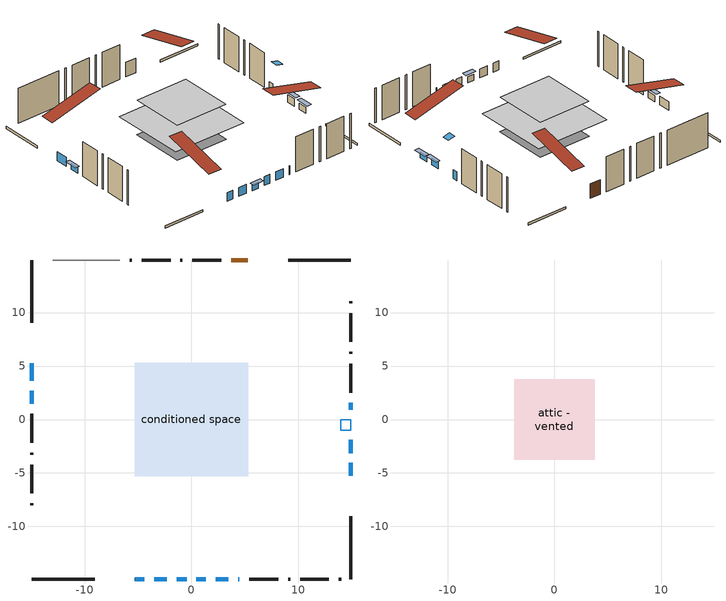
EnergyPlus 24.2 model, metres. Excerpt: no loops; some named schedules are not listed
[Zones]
conditioned space
 floor outside (Floor1 construction): -0.77,-0.77 -0.77,0.77 0.77,0.77 0.77,-0.77 z0
 floor adiabatic (AdiabaticFloorConstruction): -5.3,-5.3 -5.3,5.3 5.3,5.3 5.3,-5.3 z2.44
 floor foundation (Slab1 construction): -3.79,-3.79 -3.79,3.79 3.79,3.79 3.79,-3.79 z0
 wall outside (RimJoist1 construction): 14.91,14.91 9.05,14.91 / -14.91,-14.91 -9.05,-14.91 / -14.91,14.91 -14.91,9.05 / 14.91,-14.91 14.91,-9.05 z0:0.3
 wall outside (AdiabaticWallConstruction 1): 5.28,14.91 3.73,14.91 z0:2.03
 wall outside (AdiabaticWallConstruction): 14.91,-5.28 14.91,-4.06 / -1.38,-14.91 -0.46,-14.91 / -14.91,2.7 -14.91,1.47 z0:0.86; 14.91,-3.13 14.91,-1.91 z0:1.02; -5.28,-14.91 -4.4,-14.91 / -3.48,-14.91 -2.31,-14.91 / -14.91,5.28 -14.91,3.62 / 0.46,-14.91 1.34,-14.91 / 2.27,-14.91 3.44,-14.91 / 4.36,-14.91 4.48,-14.91 / 14.91,0.91 14.91,1.56 z0:1.22
 wall outside (Wall1 construction): 2.8,14.91 0.08,14.91 / 5.41,-14.91 8.13,-14.91 / -14.91,0.55 -14.91,-2.17 / 14.91,2.49 14.91,5.2 z0:4.88
 wall outside (Wall2 construction): -0.85,14.91 -1.03,14.91 / 9.06,-14.91 9.24,-14.91 / -14.91,-3.1 -14.91,-3.29 / 14.91,6.13 14.91,6.32 z0:4.88
 wall outside (Wall4 construction): -1.96,14.91 -4.64,14.91 / 10.17,-14.91 12.85,-14.91 / -14.91,-4.22 -14.91,-6.9 / 14.91,7.25 14.91,9.93 z0:4.88
 wall outside (Wall5 construction): -5.57,14.91 -5.77,14.91 / 13.78,-14.91 13.98,-14.91 / -14.91,-7.83 -14.91,-8.03 / 14.91,10.86 14.91,11.06 z0:4.88
 wall adiabatic (Wall6 construction): -6.7,14.91 -12.99,14.91 z0:4.88
 window (WindowConstruction): 14.91,-5.28 14.91,-4.06 z0:0.86
 window (WindowConstruction 6): 14.91,-3.13 14.91,-1.91 z0:1.01
 window (WindowConstruction 7): -5.28,-14.91 -4.4,-14.91 z0:1.22
 window (WindowConstruction 8): -3.48,-14.91 -2.31,-14.91 z0:1.22
 window (WindowConstruction 9): -14.91,5.28 -14.91,3.62 z0:1.22
 window (WindowConstruction 1): -1.38,-14.91 -0.46,-14.91 z0:0.86
 window (WindowConstruction 2): 0.46,-14.91 1.34,-14.91 z0:1.22
 window (WindowConstruction 3): 2.27,-14.91 3.44,-14.91 z0:1.22
 window (WindowConstruction 4): -14.91,2.69 -14.91,1.48 z0:0.86
 window (WindowConstruction 10): 4.37,-14.91 4.48,-14.91 z0:1.22
 window (WindowConstruction 5): 14.91,0.91 14.91,1.56 z0:1.22
 door (Door): 5.28,14.91 3.73,14.91 z0:2.03
 ceiling adiabatic (AdiabaticFloorConstruction): 5.3,-5.3 5.3,5.3 -5.3,5.3 -5.3,-5.3 z2.44
 roof outside (AdiabaticRoofConstruction): 14.91,-0.02,4.88 13.97,-0.02,5.11 13.97,-0.99,5.11 14.91,-0.99,4.88
 skylight (SkylightConstruction): 14.91,-0.02,4.88 13.98,-0.02,5.11 13.98,-0.98,5.11 14.91,-0.98,4.88
attic - vented
 floor to conditioned space (Floor2 construction Reversed): -3.76,-3.76 -3.76,3.76 3.76,3.76 3.76,-3.76 z4.88
 roof outside (Roof1 construction): 6.21,14.91,4.88 6.21,7.5,6.73 8.12,7.5,6.73 8.12,14.91,4.88; -6.21,-14.91,4.88 -6.21,-7.5,6.73 -8.12,-7.5,6.73 -8.12,-14.91,4.88; -14.91,6.21,4.88 -7.5,6.21,6.73 -7.5,8.12,6.73 -14.91,8.12,4.88; 14.91,-6.21,4.88 7.5,-6.21,6.73 7.5,-8.12,6.73 14.91,-8.12,4.88
shading: 14.91,-3.76 14.91,-5.58 15.52,-5.58 15.52,-3.76 z1.16; 14.91,-1.61 14.91,-3.43 15.52,-3.43 15.52,-1.61 z1.31; -0.17,-14.91 -1.68,-14.91 -1.68,-15.52 -0.17,-15.52 z1.16; -14.91,1.18 -14.91,2.99 -15.52,2.99 -15.52,1.18 z1.16
[Building]
Building 1: Terrain=Suburbs
[Site:Location]
Vancouver Intl AP_BC: Latitude {deg}=49.19; Longitude {deg}=-123.18; Time Zone {hr}=-8; Elevation {m}=4; Keep Site Location Information=Yes
[Site:GroundTemperature:Shallow]
8.06451, 6.96315, 6.87495, 7.3976, 9.49575, 11.5841, 13.3946, 14.5416, 14.639, 13.7062, 11.9418, 9.91751
[Site:WaterMainsTemperature]
Calculation Method=Schedule; Temperature Schedule=mains temperature schedule
[Material] Roughness=Rough; Thermal Absorptance=0.9
Name | Thickness {m} | Conductivity {W/m-K} | Density {kg/m3} | Specific Heat {J/kg-K} | Solar Absorptance | Visible Absorptance
asphalt or fiberglass shingles | 0.00635 | 0.162714 | 1121.4 | 1465.45 | 0.4 | 0.4
asphalt or fiberglass shingles 1 | 0.00635 | 0.162714 | 1121.4 | 1465.45 | 0.7 | 0.7
ceiling stud and cavity | 0.1397 | 0.112058 | 65.682 | 1177.47 | 0.7 | 0.7
concrete 4.0 in. | 0.1016 | 1.803125 | 2242.8 | 837.4 | 0.7 | 0.7
door material | 0.04445 | 0.0451087 | 512.64 | 1214.23 | 0.7 | 0.7
floor covering | 0.0127 | 0.0433444 | 54.468 | 1339.84 | 0.6 | 0.6
floor rigid ins | 0.051816 | 0.029427 | 32.04 | 1214.23 | 0.7 | 0.7
floor rigid ins 1; roof rigid ins; wall rigid ins | 0.512978 | 0.029427 | 32.04 | 1214.23 | 0.7 | 0.7
floor stud and cavity | 0.1397 | 0.35706 | 92.3553 | 1139.71 | 0.7 | 0.7
floor stud and cavity 1 | 0.1397 | 1.75129 | 37.0049 | 1207.88 | 0.7 | 0.7
furniture material conditioned space 1 | 0.1524 | 0.115458 | 640.8 | 1214.23 | 0.6 | 0.6
gypsum board | 0.0127 | 0.160291 | 801 | 837.4 | 0.6 | 0.6
osb sheathing 0.5 in. | 0.0127 | 0.115458 | 512.64 | 1214.23 | 0.7 | 0.7
osb sheathing 0.5 in. 1 | 0.0127 | 0.115458 | 512.64 | 1214.23 | 0.4 | 0.4
osb sheathing 0.75 in. | 0.01905 | 0.115458 | 512.64 | 1214.23 | 0.7 | 0.7
osb sheathing 2.0 in. | 0.0508 | 0.115458 | 512.64 | 1214.23 | 0.7 | 0.7
rim joist stud and cavity | 0.0508 | 0.0292721 | 125.044 | 1163.47 | 0.6 | 0.6
roof stud and cavity | 0.18415 | 1.78684 | 37.0049 | 1207.88 | 0.6 | 0.6
wall stud and cavity | 0.1397 | 0.0952443 | 139.0536 | 1170.24 | 0.7 | 0.7
wall stud and cavity 1 | 0.1397 | 0.144779 | 139.0536 | 1170.24 | 0.7 | 0.7
wall stud and cavity 2 | 0.1397 | 0.0966364 | 139.0536 | 1170.24 | 0.7 | 0.7
wall stud and cavity 3 | 0.1397 | 0.121499 | 139.0536 | 1170.24 | 0.7 | 0.7
wall stud and cavity 4 | 0.1397 | 0.0868467 | 139.0536 | 1170.24 | 0.7 | 0.7
wall stud and cavity 5 | 0.0889 | 0.380278 | 52.3479 | 1209.89 | 0.7 | 0.7
wall stud and cavity 6 | 0.0889 | 0.391764 | 83.0341 | 1211.67 | 0.7 | 0.7
wood siding | 0.0254 | 0.102417 | 544.68 | 1172.36 | 0.4 | 0.4
wood siding 1; wood siding 2; wood siding 3 | 0.0254 | 0.102417 | 544.68 | 1172.36 | 0.7 | 0.7
[WindowMaterial:SimpleGlazingSystem]
Name | U-Factor {W/m2-K} | Solar Heat Gain Coefficient
SkylightMaterial | 5.25741 | 0.7395
WindowMaterial | 4.690028 | 0.65
WindowMaterial 1 | 4.999479 | 0.64
WindowMaterial 2 | 5.17039 | 0.63
WindowMaterial 3 | 3.68729 | 0.69
WindowMaterial 4 | 5.36741 | 0.61
WindowMaterial 5 | 4.56625 | 0.66
WindowMaterial 6 | 4.295407 | 0.65
WindowMaterial 7 | 3.06726 | 0.47
[Construction]
AdiabaticFloorConstruction: floor stud and cavity 1, floor rigid ins 1, osb sheathing 0.75 in., floor covering
AdiabaticRoofConstruction: asphalt or fiberglass shingles 1, roof rigid ins, osb sheathing 0.75 in., roof stud and cavity
AdiabaticWallConstruction: wood siding 2, wall rigid ins, wall stud and cavity 5, gypsum board
AdiabaticWallConstruction 1: wood siding 3, wall rigid ins, wall stud and cavity 5, gypsum board
Door: door material
Floor1 construction: floor stud and cavity, floor rigid ins, osb sheathing 0.75 in., floor covering
Floor2 construction Reversed: gypsum board, ceiling stud and cavity
furniture construction conditioned space 1: furniture material conditioned space 1
PartitionWallConstruction: gypsum board, wall stud and cavity 6, gypsum board
RimJoist1 construction: wood siding 1, osb sheathing 2.0 in., rim joist stud and cavity
Roof1 construction: asphalt or fiberglass shingles
SkylightConstruction: SkylightMaterial
Slab1 construction: concrete 4.0 in.
Wall1 construction: wood siding, osb sheathing 0.5 in., wall stud and cavity, gypsum board
Wall2 construction: wood siding, osb sheathing 0.5 in., wall stud and cavity 1, gypsum board
Wall4 construction: wood siding, osb sheathing 0.5 in., wall stud and cavity 2, gypsum board
Wall5 construction: wood siding, osb sheathing 0.5 in., wall stud and cavity 3, gypsum board
Wall6 construction: osb sheathing 0.5 in. 1, wall stud and cavity 4, gypsum board
WindowConstruction; WindowConstruction 4: WindowMaterial
WindowConstruction 1: WindowMaterial 1
WindowConstruction 10: WindowMaterial 7
WindowConstruction 2; WindowConstruction 7: WindowMaterial 2
WindowConstruction 3; WindowConstruction 8: WindowMaterial 3
WindowConstruction 5: WindowMaterial 4
WindowConstruction 6: WindowMaterial 5
WindowConstruction 9: WindowMaterial 6
[Zone] Multiplier=1; Part of Total Floor Area=Yes
Name | Volume {m3}
attic - vented | 17.6157
conditioned space | 295.4
[Space]
Name | Zone | Volume {m3}
attic - vented 1 | attic - vented | 17.6157
conditioned space 1 | conditioned space | 295.4
[ZoneInfiltration:EffectiveLeakageArea]
infil attic - vented 1: Zone or Space=attic - vented 1; Schedule=Always On Discrete; Effective Air Leakage Area {cm2}=2340.04; Stack Coefficient=0.000128798; Wind Coefficient=7.66786e-06
[ZoneMixing]
whole house fan mix: Zone or Space=attic - vented; Schedule=Always On Continuous; Design Flow Rate Calculation Method=Flow/Zone; Design Flow Rate {m3/s}=0; Source Zone or Space=conditioned space
[SurfaceProperty:ExposedFoundationPerimeter]
Slab1: Exposed Perimeter Calculation Method=TotalExposedPerimeter; Total Exposed Perimeter {m}=25.451
[InternalMass] Zone or ZoneList=conditioned space; Space or SpaceList=conditioned space 1
Name | Construction | Surface Area {m2}
furniture mass conditioned space 1 | furniture construction conditioned space 1 | 68.8999
partition wall mass | PartitionWallConstruction | 172.25
[Lights]
interior lighting: Zone or ZoneList or Space or SpaceList=conditioned space 1; Schedule=interior lighting schedule; Design Level Calculation Method=LightingLevel; Lighting Level {W}=343.2; Return Air Fraction=0; Fraction Radiant=0.6; Fraction Visible=0.2; Fraction Replaceable=1
[People]
occupants: Zone or ZoneList or Space or SpaceList=conditioned space 1; Number of People Schedule=occupants schedule; Number of People Calculation Method=People; Number of People=3; Fraction Radiant=0.314171; Sensible Heat Fraction=0.56303; Activity Level Schedule=occupants activity schedule; Carbon Dioxide Generation Rate {m3/s-W}=0; Enable ASHRAE 55 Comfort Warnings=No; Mean Radiant Temperature Calculation Type=EnclosureAveraged
[ElectricEquipment] Zone or ZoneList or Space or SpaceList=conditioned space 1; Design Level Calculation Method=EquipmentLevel
Name | Schedule | Design Level {W} | Fraction Latent | Fraction Radiant | Fraction Lost
clothes dryer | clothes dryer schedule | 140.772 | 0.015 | 0.081 | 0.85
clothes washer | clothes washer schedule | 32.1985 | 0.03 | 0.162 | 0.7
cooking range | cooking range schedule | 208.969 | 0.08 | 0.432 | 0.2
dishwasher | dishwasher schedule | 66.8632 | 0.3 | 0.18 | 0.4
fridge | fridge schedule | 72.9452 | 0 | 0.6 | 0
mech vent bath fan 0 | mech vent bath fan 0 schedule | 25.1 | 0 | 0 | 1
mech vent bath fan 1 | mech vent bath fan 1 schedule | 25.1 | 0 | 0 | 1
mech vent house fan | mech vent house fan schedule | 0 | 0 | 0 | 1
mech vent house fan cfis | mech vent house fan cfis schedule | 0 | 0 | 0 | 0
mech vent range fan 0 | mech vent range fan 0 schedule | 57 | 0 | 0 | 1
misc plug loads | misc plug loads schedule | 494.7 | 0.045 | 0.513 | 0.1
whole house fan | Always On Discrete | 0 | 0 | 0 | 1
[OtherEquipment] Zone or ZoneList or Space or SpaceList=conditioned space 1; Design Level Calculation Method=EquipmentLevel
Name | Fuel Type | Schedule | Design Level {W} | Fraction Latent | Fraction Radiant | Fraction Lost
clothes dryer 1 | Electricity | clothes dryer schedule | 0 | 0.015 | 0.081 | 0.85
cooking range 1 | Electricity | cooking range schedule | 0 | 0.08 | 0.432 | 0.2
general water use latent | None | general water use schedule | 59.3978 | 1 | 0 | 0
general water use sensible | None | general water use schedule | -58.539 | 0 | 0.6 | 0
mech vent house fan latent load | None | Always On Discrete | 0 | 1 | 0 | 0
mech vent house fan sensible load | None | Always On Discrete | 0 | 0 | 0 | 0
water heater energy adjustment1 | NaturalGas | Always On Discrete | 0.01 | 0 | 0 | 1
[ZoneInfiltration:DesignFlowRate] Zone or ZoneList or Space or SpaceList=conditioned space 1; Schedule=Always On Discrete; Design Flow Rate Calculation Method=Flow/Zone; Design Flow Rate {m3/s}=0
infil flow; natural vent flow; whole house fan flow
[Foundation:Kiva]
Foundation Kiva 1: Initial Indoor Air Temperature {C}=18; Wall Height Above Grade {m}=0.1016; Wall Depth Below Slab {m}=0.2032
[Foundation:Kiva:Settings]
Soil Conductivity {W/m-K}=0.849921; Soil Density {kg/m3}=1842.3; Soil Specific Heat {J/kg-K}=418.7; Ground Solar Absorptivity=0.9; Ground Thermal Absorptivity=0.9; Ground Surface Roughness {m}=0.03; Far-Field Width {m}=40; Deep-Ground Boundary Condition=ZeroFlux; Deep-Ground Depth {m}=40; Minimum Cell Dimension {m}=0.2; Maximum Cell Growth Coefficient=3; Simulation Timestep=Timestep
[Exterior:Lights]
exterior lighting: Schedule=exterior lighting schedule; Design Level {W}=75.6
[EnergyManagementSystem:GlobalVariable]
infil_program_Qfan
infil_program_Qinf
natural_vent_program_Qnv
natural_vent_program_Qwhf
[EnergyManagementSystem:Sensor]
Name | Output:Variable or Output:Meter Index Key | Output:Variable or Output:Meter
airflow_gain | infil flow | Infiltration Sensible Heat Gain Energy
airflow_gain_1 | natural vent flow | Infiltration Sensible Heat Gain Energy
airflow_gain_2 | whole house fan flow | Infiltration Sensible Heat Gain Energy
airflow_loss | infil flow | Infiltration Sensible Heat Loss Energy
airflow_loss_1 | natural vent flow | Infiltration Sensible Heat Loss Energy
airflow_loss_2 | whole house fan flow | Infiltration Sensible Heat Loss Energy
clg_load_cond |  | Cooling:EnergyTransfer:Zone:CONDITIONED SPACE
clg_sp_s; clg_sp_s_1 | cooling setpoint | Schedule Value
clothes_dryer_exhaust_0_sch_s | clothes dryer exhaust 0 schedule | Schedule Value
cool_season | cooling season schedule | Schedule Value
htg_load_cond |  | Heating:EnergyTransfer:Zone:CONDITIONED SPACE
htg_sp_s; htg_sp_s_1 | heating setpoint | Schedule Value
ig_ee_conv | clothes dryer | Electric Equipment Convective Heating Energy
ig_ee_conv_2 | cooking range | Electric Equipment Convective Heating Energy
ig_ee_conv_4 | fridge | Electric Equipment Convective Heating Energy
ig_ee_conv_5 | misc plug loads | Electric Equipment Convective Heating Energy
ig_ee_conv_6 | whole house fan | Electric Equipment Convective Heating Energy
ig_ee_rad | clothes dryer | Electric Equipment Radiant Heating Energy
ig_ee_rad_2 | cooking range | Electric Equipment Radiant Heating Energy
ig_ee_rad_4 | fridge | Electric Equipment Radiant Heating Energy
ig_ee_rad_5 | misc plug loads | Electric Equipment Radiant Heating Energy
ig_ee_rad_6 | whole house fan | Electric Equipment Radiant Heating Energy
ig_lgt_conv | interior lighting | Lights Convective Heating Energy
ig_lgt_rad | interior lighting | Lights Radiant Heating Energy
ig_lgt_vis | interior lighting | Lights Visible Radiation Heating Energy
ig_oe_conv | clothes dryer 1 | Other Equipment Convective Heating Energy
ig_oe_conv_1 | cooking range 1 | Other Equipment Convective Heating Energy
ig_oe_conv_2 | general water use latent | Other Equipment Convective Heating Energy
ig_oe_conv_3 | general water use sensible | Other Equipment Convective Heating Energy
ig_oe_conv_4 | water heater energy adjustment1 | Other Equipment Convective Heating Energy
ig_oe_rad | clothes dryer 1 | Other Equipment Radiant Heating Energy
ig_oe_rad_1 | cooking range 1 | Other Equipment Radiant Heating Energy
ig_oe_rad_2 | general water use latent | Other Equipment Radiant Heating Energy
ig_oe_rad_3 | general water use sensible | Other Equipment Radiant Heating Energy
ig_oe_rad_4 | water heater energy adjustment1 | Other Equipment Radiant Heating Energy
ig_ppl_conv | occupants | People Convective Heating Energy
ig_ppl_rad | occupants | People Radiant Heating Energy
im_conv | furniture mass conditioned space 1 | Surface Inside Face Convection Heat Gain Energy
im_conv_1 | partition wall mass | Surface Inside Face Convection Heat Gain Energy
im_ig | furniture mass conditioned space 1 | Surface Inside Face Internal Gains Radiation Heat Gain Energy
im_ig_1 | partition wall mass | Surface Inside Face Internal Gains Radiation Heat Gain Energy
im_lgt | furniture mass conditioned space 1 | Surface Inside Face Lights Radiation Heat Gain Energy
im_lgt_1 | partition wall mass | Surface Inside Face Lights Radiation Heat Gain Energy
im_sol | furniture mass conditioned space 1 | Surface Inside Face Solar Radiation Heat Gain Energy
im_sol_1 | partition wall mass | Surface Inside Face Solar Radiation Heat Gain Energy
im_surf | furniture mass conditioned space 1 | Surface Inside Face Net Surface Thermal Radiation Heat Gain Energy
im_surf_1 | partition wall mass | Surface Inside Face Net Surface Thermal Radiation Heat Gain Energy
mech_vent_bath_fan_0_sch_s | mech vent bath fan 0 schedule | Schedule Value
mech_vent_bath_fan_1_sch_s | mech vent bath fan 1 schedule | Schedule Value
mech_vent_range_fan_0_sch_s | mech vent range fan 0 schedule | Schedule Value
mv_conv | mech vent bath fan 0 | Electric Equipment Convective Heating Energy
mv_conv_1 | mech vent bath fan 1 | Electric Equipment Convective Heating Energy
mv_conv_2 | mech vent house fan | Electric Equipment Convective Heating Energy
mv_conv_3 | mech vent house fan cfis | Electric Equipment Convective Heating Energy
mv_conv_4 | mech vent range fan 0 | Electric Equipment Convective Heating Energy
mv_conv_5 | mech vent house fan latent load | Other Equipment Convective Heating Energy
mv_conv_6 | mech vent house fan sensible load | Other Equipment Convective Heating Energy
mv_rad | mech vent bath fan 0 | Electric Equipment Radiant Heating Energy
mv_rad_1 | mech vent bath fan 1 | Electric Equipment Radiant Heating Energy
mv_rad_2 | mech vent house fan | Electric Equipment Radiant Heating Energy
mv_rad_3 | mech vent house fan cfis | Electric Equipment Radiant Heating Energy
mv_rad_4 | mech vent range fan 0 | Electric Equipment Radiant Heating Energy
mv_rad_5 | mech vent house fan latent load | Other Equipment Radiant Heating Energy
mv_rad_6 | mech vent house fan sensible load | Other Equipment Radiant Heating Energy
natural_vent_s | natural vent schedule | Schedule Value
out_pb_s |  | Site Outdoor Air Barometric Pressure
out_wt_s |  | Site Outdoor Air Humidity Ratio
site_vw_s |  | Site Wind Speed
ss_back_out | Window1 | Surface Window Shortwave from Zone Back Out Window Heat Transfer Rate
ss_back_out_1 | Window10 | Surface Window Shortwave from Zone Back Out Window Heat Transfer Rate
ss_back_out_10 | Window7 | Surface Window Shortwave from Zone Back Out Window Heat Transfer Rate
ss_back_out_11 | Window8 | Surface Window Shortwave from Zone Back Out Window Heat Transfer Rate
ss_back_out_2 | Window11 | Surface Window Shortwave from Zone Back Out Window Heat Transfer Rate
ss_back_out_3 | Window13 | Surface Window Shortwave from Zone Back Out Window Heat Transfer Rate
ss_back_out_4 | Window14 | Surface Window Shortwave from Zone Back Out Window Heat Transfer Rate
ss_back_out_5 | Window17 | Surface Window Shortwave from Zone Back Out Window Heat Transfer Rate
ss_back_out_6 | Window2 | Surface Window Shortwave from Zone Back Out Window Heat Transfer Rate
ss_back_out_7 | Window3 | Surface Window Shortwave from Zone Back Out Window Heat Transfer Rate
ss_back_out_8 | Window5 | Surface Window Shortwave from Zone Back Out Window Heat Transfer Rate
ss_back_out_9 | Window6 | Surface Window Shortwave from Zone Back Out Window Heat Transfer Rate
ss_conv | Door1 | Surface Inside Face Convection Heat Gain Energy
ss_conv_1 | Window1 | Surface Inside Face Convection Heat Gain Energy
ss_conv_10 | Window6 | Surface Inside Face Convection Heat Gain Energy
ss_conv_11 | Window7 | Surface Inside Face Convection Heat Gain Energy
ss_conv_12 | Window8 | Surface Inside Face Convection Heat Gain Energy
ss_conv_2 | Window10 | Surface Inside Face Convection Heat Gain Energy
ss_conv_3 | Window11 | Surface Inside Face Convection Heat Gain Energy
ss_conv_4 | Window13 | Surface Inside Face Convection Heat Gain Energy
ss_conv_5 | Window14 | Surface Inside Face Convection Heat Gain Energy
ss_conv_6 | Window17 | Surface Inside Face Convection Heat Gain Energy
ss_conv_7 | Window2 | Surface Inside Face Convection Heat Gain Energy
ss_conv_8 | Window3 | Surface Inside Face Convection Heat Gain Energy
ss_conv_9 | Window5 | Surface Inside Face Convection Heat Gain Energy
ss_ig | Door1 | Surface Inside Face Internal Gains Radiation Heat Gain Energy
ss_ig_1 | Window1 | Surface Inside Face Internal Gains Radiation Heat Gain Energy
ss_ig_10 | Window6 | Surface Inside Face Internal Gains Radiation Heat Gain Energy
ss_ig_11 | Window7 | Surface Inside Face Internal Gains Radiation Heat Gain Energy
ss_ig_12 | Window8 | Surface Inside Face Internal Gains Radiation Heat Gain Energy
ss_ig_2 | Window10 | Surface Inside Face Internal Gains Radiation Heat Gain Energy
ss_ig_3 | Window11 | Surface Inside Face Internal Gains Radiation Heat Gain Energy
ss_ig_4 | Window13 | Surface Inside Face Internal Gains Radiation Heat Gain Energy
ss_ig_5 | Window14 | Surface Inside Face Internal Gains Radiation Heat Gain Energy
ss_ig_6 | Window17 | Surface Inside Face Internal Gains Radiation Heat Gain Energy
ss_ig_7 | Window2 | Surface Inside Face Internal Gains Radiation Heat Gain Energy
ss_ig_8 | Window3 | Surface Inside Face Internal Gains Radiation Heat Gain Energy
ss_ig_9 | Window5 | Surface Inside Face Internal Gains Radiation Heat Gain Energy
ss_lgt | Door1 | Surface Inside Face Lights Radiation Heat Gain Energy
ss_sol | Door1 | Surface Inside Face Solar Radiation Heat Gain Energy
ss_surf | Door1 | Surface Inside Face Net Surface Thermal Radiation Heat Gain Energy
ss_surf_1 | Window1 | Surface Inside Face Net Surface Thermal Radiation Heat Gain Energy
ss_surf_10 | Window6 | Surface Inside Face Net Surface Thermal Radiation Heat Gain Energy
ss_surf_11 | Window7 | Surface Inside Face Net Surface Thermal Radiation Heat Gain Energy
ss_surf_12 | Window8 | Surface Inside Face Net Surface Thermal Radiation Heat Gain Energy
ss_surf_2 | Window10 | Surface Inside Face Net Surface Thermal Radiation Heat Gain Energy
ss_surf_3 | Window11 | Surface Inside Face Net Surface Thermal Radiation Heat Gain Energy
ss_surf_4 | Window13 | Surface Inside Face Net Surface Thermal Radiation Heat Gain Energy
ss_surf_5 | Window14 | Surface Inside Face Net Surface Thermal Radiation Heat Gain Energy
ss_surf_6 | Window17 | Surface Inside Face Net Surface Thermal Radiation Heat Gain Energy
ss_surf_7 | Window2 | Surface Inside Face Net Surface Thermal Radiation Heat Gain Energy
ss_surf_8 | Window3 | Surface Inside Face Net Surface Thermal Radiation Heat Gain Energy
ss_surf_9 | Window5 | Surface Inside Face Net Surface Thermal Radiation Heat Gain Energy
ss_trans_in | Window1 | Surface Window Transmitted Solar Radiation Rate
ss_trans_in_1 | Window10 | Surface Window Transmitted Solar Radiation Rate
ss_trans_in_10 | Window7 | Surface Window Transmitted Solar Radiation Rate
ss_trans_in_11 | Window8 | Surface Window Transmitted Solar Radiation Rate
ss_trans_in_2 | Window11 | Surface Window Transmitted Solar Radiation Rate
ss_trans_in_3 | Window13 | Surface Window Transmitted Solar Radiation Rate
ss_trans_in_4 | Window14 | Surface Window Transmitted Solar Radiation Rate
ss_trans_in_5 | Window17 | Surface Window Transmitted Solar Radiation Rate
ss_trans_in_6 | Window2 | Surface Window Transmitted Solar Radiation Rate
ss_trans_in_7 | Window3 | Surface Window Transmitted Solar Radiation Rate
ss_trans_in_8 | Window5 | Surface Window Transmitted Solar Radiation Rate
ss_trans_in_9 | Window6 | Surface Window Transmitted Solar Radiation Rate
ss_trans_out | Window1 | Surface Inside Face Initial Transmitted Diffuse Transmitted Out Window Solar Radiation Rate
ss_trans_out_1 | Window10 | Surface Inside Face Initial Transmitted Diffuse Transmitted Out Window Solar Radiation Rate
ss_trans_out_10 | Window7 | Surface Inside Face Initial Transmitted Diffuse Transmitted Out Window Solar Radiation Rate
ss_trans_out_11 | Window8 | Surface Inside Face Initial Transmitted Diffuse Transmitted Out Window Solar Radiation Rate
ss_trans_out_2 | Window11 | Surface Inside Face Initial Transmitted Diffuse Transmitted Out Window Solar Radiation Rate
ss_trans_out_3 | Window13 | Surface Inside Face Initial Transmitted Diffuse Transmitted Out Window Solar Radiation Rate
ss_trans_out_4 | Window14 | Surface Inside Face Initial Transmitted Diffuse Transmitted Out Window Solar Radiation Rate
ss_trans_out_5 | Window17 | Surface Inside Face Initial Transmitted Diffuse Transmitted Out Window Solar Radiation Rate
ss_trans_out_6 | Window2 | Surface Inside Face Initial Transmitted Diffuse Transmitted Out Window Solar Radiation Rate
ss_trans_out_7 | Window3 | Surface Inside Face Initial Transmitted Diffuse Transmitted Out Window Solar Radiation Rate
ss_trans_out_8 | Window5 | Surface Inside Face Initial Transmitted Diffuse Transmitted Out Window Solar Radiation Rate
ss_trans_out_9 | Window6 | Surface Inside Face Initial Transmitted Diffuse Transmitted Out Window Solar Radiation Rate
s_conv | Floor1 | Surface Inside Face Convection Heat Gain Energy
s_conv_1 | Floor2 | Surface Inside Face Convection Heat Gain Energy
s_conv_10 | Wall1:180 | Surface Inside Face Convection Heat Gain Energy
s_conv_11 | Wall1:270 | Surface Inside Face Convection Heat Gain Energy
s_conv_12 | Wall1:90 | Surface Inside Face Convection Heat Gain Energy
s_conv_13 | Wall2:0 | Surface Inside Face Convection Heat Gain Energy
s_conv_14 | Wall2:180 | Surface Inside Face Convection Heat Gain Energy
s_conv_15 | Wall2:270 | Surface Inside Face Convection Heat Gain Energy
s_conv_16 | Wall2:90 | Surface Inside Face Convection Heat Gain Energy
s_conv_17 | Wall4:0 | Surface Inside Face Convection Heat Gain Energy
s_conv_18 | Wall4:180 | Surface Inside Face Convection Heat Gain Energy
